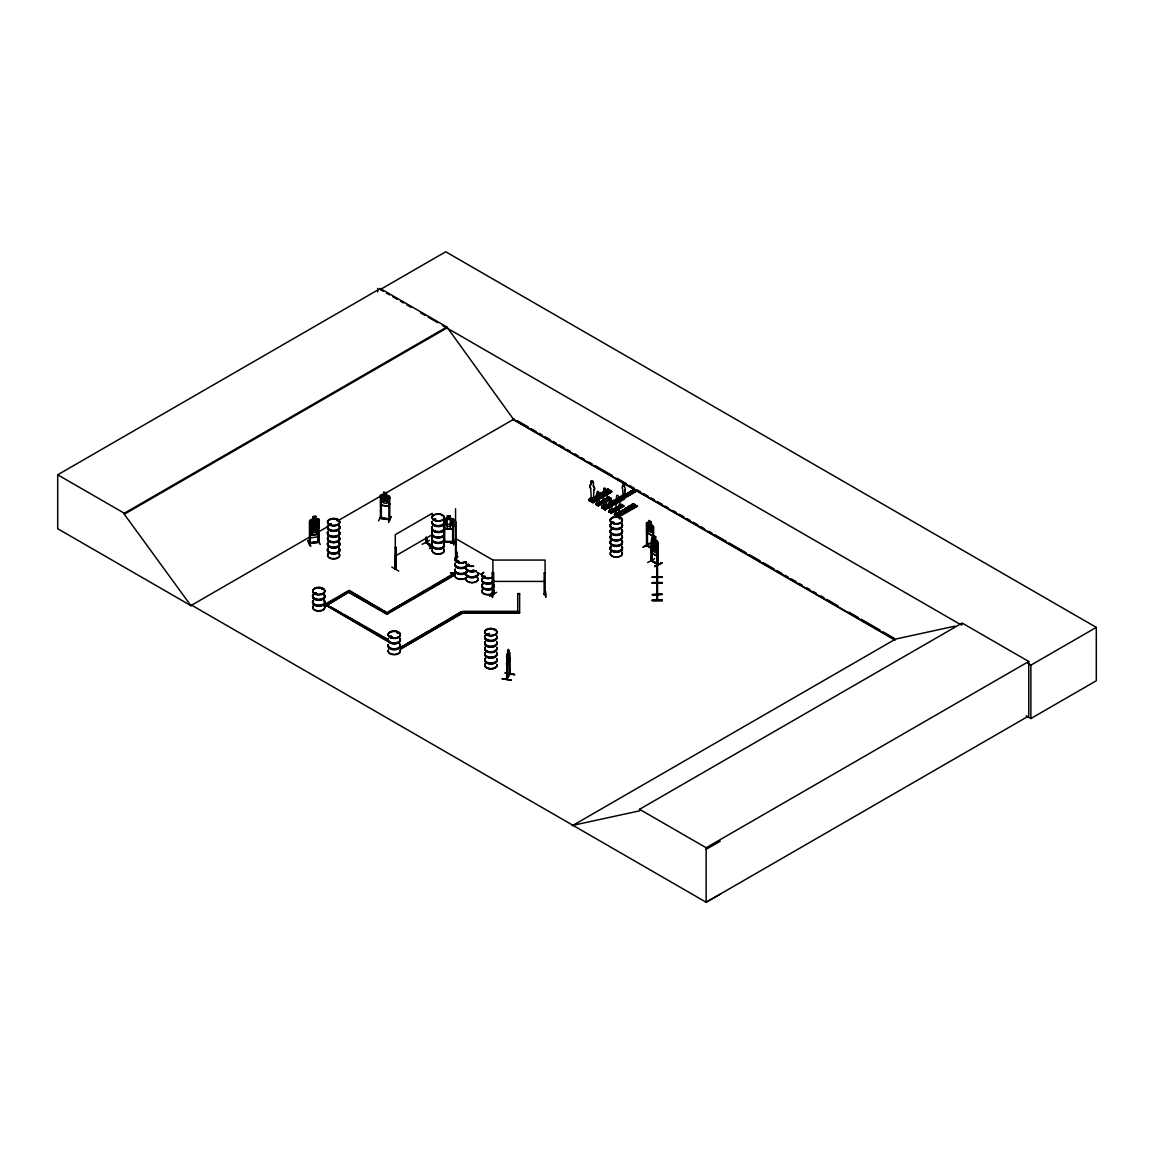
<?xml version="1.0" encoding="UTF-8"?>
<svg xmlns="http://www.w3.org/2000/svg" width="1154" height="1154" viewBox="0 0 1154 1154"><rect width="100%" height="100%" fill="white"/><g stroke="black" fill="none" stroke-linecap="round" stroke-linejoin="round"><path stroke-width="1.5" d="M593.315 500.346L593.949 490.248A3.274 1.89 60 0 0 593.459 485.776L593.315 485.848A3.274 1.89 60 0 1 593.805 490.335L593.949 490.248M598.868 504.399L599.287 497.677A2.178 1.255 60 0 0 598.969 494.691M606.023 507.63L606.643 497.533A3.274 1.89 60 0 0 606.167 493.061L606.167 490.176A1.63 0.938 60 0 0 605.013 488.185A1.63 0.938 60 0 0 603.859 488.849L603.715 491.806M606.643 497.533L606.167 507.544L603.109 505.611L603.109 507.948M611.577 511.698L611.995 504.962A2.178 1.255 60 0 0 611.678 501.976L610.61 498.687M618.717 514.929L619.193 504.918A3.274 1.89 60 0 0 618.717 500.432L618.717 497.562L620.664 496.422L624.141 498.427L604.884 509.578L614.995 503.75M624.444 496.667L624.761 489.988A2.178 1.255 60 0 0 624.444 487.002L624.054 484.089M624.545 496.609L624.862 489.931M509.332 661.285L509.65 658.126L509.332 661.285L506.938 665.411L506.491 663.391L506.837 665.396M603.095 506.144L604.292 505.64M615.803 513.429C616.294 512.448 618.342 515.607 615.976 515.146L615.976 512.809L617.029 513.415L616.38 514.035M591.425 499.192L590.92 499.091M589.651 500.865L589.204 498.845C595.103 493.984 589.074 506.317 592.117 498.283M590.66 499.119L592.247 498.73M597.527 491.489L597.339 493.854A2.178 1.255 60 0 0 597.108 496.408L597.209 503.75L598.017 502.985M597.455 491.662L597.426 493.797A2.178 1.255 60 0 0 597.007 496.465L597.08 503.519L598.075 503.404M598.969 504.356L597.094 503.548L597.772 503.13M603.499 506.577L604.047 505.971L603.672 506.75M603.383 506.39L604.869 505.654L604.004 505.813L604.335 508.467L603.816 505.034L601.912 506.144L602.172 508.005M603.903 506.62L604.739 505.495M604.133 506.491L604.869 506.116M610.091 511.092L610.855 510.558M610.077 511.092C609.846 510.068 611.793 510.429 609.745 511.842M631.469 504.817C641.696 509.419 626.449 505.308 633.373 503.707L637.123 506.447L618.299 517.295L614.606 514.828L614.606 513.429L616.51 512.333L616.553 513.862M616.395 513.617L617.635 513.141L616.51 513.314M623.636 495.672L622.641 495.73L623.65 495.326L623.218 497.287L623.146 495.037L621.703 495.672L621.876 496.912L634.844 489.945L621.818 496.898L634.815 489.945M511.366 680.211L501.932 678.682L511.395 680.24M506.606 678.408L506.967 679.36L506.909 657.419L506.938 679.317L510.054 674.124L509.996 652.702M506.491 656.337L506.952 654.808L506.592 679.302L509.664 673.994L506.563 678.393M509.39 674.47L509.217 650.683L509.361 674.527L509.837 673.72M455.945 543.548L455.556 542.25L455.945 542.87L450.825 543.058L455.945 543.649L455.888 542.25M329.828 523.93L330.232 523.7M315.201 593.531L315.345 593.3M316.254 593.401L314.826 592.853M316.412 593.372L314.667 592.954M337.372 520.642L336.809 520.382M337.357 519.906L336.708 520.411L337.502 520.598M322.485 589.348L322.86 589.29M390.398 636.835L391.841 636.864M390.167 636.546L391.552 636.921M391.134 636.229L391.913 636.965L390.744 637.354M397.308 632.955L398.289 633.027M397.827 632.421L398.101 633.142L397.308 632.796M434.048 519.689L435.635 519.17M434.64 519.617L434.971 518.954M434.149 519.834L435.635 519.935L435.433 519.026M442.069 515.218L442.184 515.824M457.172 561.883L457.676 560.858M458.513 561.233L456.998 561.536M469.087 564.883L468.38 564.825M469.462 565.229L468.538 564.32L469.231 565.2M483.8 577.144L484.709 576.394M487.853 634.7L487.06 633.935L488.2 634.109M487.781 633.705L488.301 634.671M494.475 629.969L494.316 629.896M494.979 630.257L494.691 630.272M613.611 501.5L614.952 502.264M615.717 502.048L613.899 501.442M613.914 522.546L612.139 522.358L612.904 522.849M612.399 522.416C613.914 523.238 612.861 520.872 612.76 522.805M619.366 518.55L620.434 518.55L619.438 518.709M630.849 492.469L629.695 493.119M628.31 508.64L627.646 509.779L626.276 508.943M657.362 577.851L656.987 576.524M656.987 582.958L656.987 581.558M657.102 593.978L657.001 595.262M657.549 600.296L657.549 542.856L658.242 564.609L651.375 560.599M591.338 498.687L594.584 501.139L594.31 499.595L592.406 500.692L592.406 501.802L589.478 500.115L589.478 499.004L591.382 497.908M591.641 498.514L591.266 498.643M391.797 567.076L398.75 571.086M592.016 498.225L591.569 499.062M603.369 495.657L603.715 506.447L603.369 495.657A3.274 1.89 60 0 1 603.859 491.734L603.859 488.849M623.376 495.369L625.28 497.201L625.28 496.278L623.838 496.898L624.141 498.225M652.515 535.73L653.279 533.624L652.573 535.845L647.235 532.759L646.601 529.7L647.365 532.658L652.573 535.845M658.011 548.857L657.16 551.064L651.808 547.977L651.188 544.919L651.895 547.934M650.957 550.155L651.808 553.069L657.088 556.069L657.852 553.949M654.376 542.048L656.525 540.938L655.097 543.13L656.597 547.111L654.635 543.433L653.438 545.207L652.63 544.731L654.145 542.568L652.731 538.745L654.592 542.236M314.191 522.704L316.975 519.646L314.999 522.935L317.076 525.762L314.378 523.599M317.97 534.331L318.98 531.59M309.748 532.975L310.7 535.456L318.042 534.417L319.095 531.59L328.472 526.181M318.071 536.841L319.11 534.013L318.071 536.841L310.7 537.822L309.748 535.341M309.777 527.652L310.657 530.22L318.014 529.224L319.095 526.469M453.565 526.397L452.469 529.066L444.91 529.008L443.915 526.383M388.595 506.274L389.663 503.822M380.358 517.583L389.763 519.762L389.763 496.811L388.667 495.701L381.397 494.648L380.416 495.427L381.368 505.236L388.667 506.361L389.735 503.923M422.133 544.342L429.403 540.447M643.095 547.328L650.019 543.361M647.668 562.575L654.664 558.68M380.416 495.427L380.459 518.377L389.619 519.762M381.325 496.898L380.387 496.956L381.325 496.898L381.339 518.463L381.267 517.713M383.517 494.979L383.546 492.296L386.648 492.772L386.518 495.528L388.076 496.638L388.076 501.543L386.518 503.404L383.618 502.956L382.075 500.62L382.075 495.715L383.618 495.08L383.647 492.397L386.518 492.902M388.898 498.066L389.749 498.211L388.898 498.066L388.884 519.661M378.541 520.815L381.512 515.376M381.238 517.425L389.533 519.011M388.667 506.361L381.397 505.178L380.546 502.423M388.537 522.401L391.091 516.487L388.595 521.997M310.513 546.203C306.964 533.739 307.714 544.789 310.599 545.828M309.431 543.419L318.85 542.12M318.215 542.452L317.941 541.457L318.98 541.341M493.234 594.267L492.542 572.528L492.21 594.007L493.22 594.195M432.144 546.289C431.235 546.65 423.129 541.298 426.879 542.164M426.576 537.692L426.807 542.813M646.485 545.539L647.524 545.813L647.437 529.787M651.375 559.82L652.082 560.974M395.332 568.922L395.995 568.576M507.5 651.015C509.578 646.384 504.99 659.785 507.544 661.545L509.001 656.929L508.496 652.024M506.866 654.852L509.332 650.697M514.54 674.744L505.365 672.739M314.364 523.584L311.652 526.498L313.7 523.094L311.739 520.353L314.321 522.416M317.422 529.715L315.864 532.037L312.95 532.441L311.378 530.566M330.058 523.685L330.102 524.594M330.534 523.7L330.953 523.93M336.708 520.252L337.444 520.165M315.994 593.416L315.778 592.68M321.865 589.276L322.788 589.131M391.494 636.388L390.817 636.186M458.354 561.392L458.023 561.032A6.116 3.534 0 0 0 456.768 561.565M468.221 564.768L469.014 565.258M487.478 633.705L486.959 634.671M600.917 494.431L602.907 494.273M602.907 494.677L601.032 494.677M613.726 501.341L614.13 502.423L615.616 501.976M626.319 509.015C628.007 506.75 629.146 510.775 626.42 509.26M310.383 542.741L309.734 542.856M319.11 524.594L317.985 523.757L310.714 524.796L309.719 525.878L309.878 535.369M309.748 525.936L310.743 524.854L318.014 523.829M309.762 528.359L312.893 526.974L312.936 520.295L315.85 519.891L315.907 532.412L312.994 532.831L312.95 521.94M309.878 528.373L310.787 527.306M310.671 519.574L309.661 520.642L309.546 543.635L319.052 542.308L319.095 519.415L317.956 518.579L310.686 519.632M443.756 541.341L444.838 541.745M443.756 542.12L453.464 542.279L453.565 519.329M453.349 541.24L452.469 541.716M452.599 542.063L452.671 541.269M492.513 593.82L493.768 593.805L492.671 593.618M492.787 560.065L545.077 560.065L545.178 594.584L544.097 593.82M597.44 491.546L598.205 491.431M590.66 498.788L590.978 499.451M447.132 518.406L443.915 519.343L443.785 542.337M443.915 519.43L444.982 518.492M395.303 568.129L396.24 567.941L395.332 568.143M431.697 547.155L431.884 548.193L432.274 526.282M396.168 568.85L396.168 547.414L395.303 547.631L396.168 547.414M613.726 501.572L615.443 501.211L615.212 502.423M629.695 492.383L630.574 492.469M651.303 548.309L646.557 545.582L646.601 522.661L648.808 523.079M651.952 537.461L651.39 560.656L657.794 563.931M653.337 543.433L651.044 543.072M312.95 524.565L311.378 525.661L311.436 533.047L312.994 534.937L315.907 534.518L317.48 532.196L317.422 524.81L315.965 524.046M311.436 528.143L312.994 527.046M443.857 541.341L453.464 541.5M444.708 541.543L444.636 542.366L444.737 520.757L443.857 520.757L444.737 520.757M492.671 594.397L493.768 594.021M492.787 594.397L492.931 560.051L455.945 538.702M545.178 593.618L544.097 594.036M388.797 518.622L389.013 519.387M592.94 502.711L588.915 500.403L607.97 489.123L611.432 491.128L611.721 491.864L592.925 502.711L611.707 491.878L591.728 502.004L610.769 491.013M589.002 500.475L607.97 489.411L611.418 491.532M608.504 497.259L611.144 498.744L597.83 505.539L603.744 502.509M609.716 503.764A2.178 1.255 60 0 1 610.033 501.139C611.13 497.172 609.326 496.191 606.485 499.293M620.664 496.422L624.429 499.163L604.927 509.621L616.928 502.856M602.388 508.164L621.617 497.562L602.143 508.02M634.671 489.628L621.53 496.725L623.838 498.038L636.719 491.013L619.049 501.355L615.587 499.639L619.049 501.629L623.737 498.773M621.342 497.085L601.638 507.731L605.562 509.967M621.516 496.71L634.065 489.527M616.279 502.639L604.422 509.303L605.114 509.722L605.374 508.135L607.278 507.039L607.278 508.438L603.773 506.173M636.272 490.753L634.21 489.181M623.968 498.917L623.477 498.297L620.549 500.1M621.198 504.558C617.88 504.24 625.742 508.38 620.073 504.947M619.135 506.563L621.79 504.659L608.634 511.741L609.456 512.203L616.409 508.193M611 513.112L612.413 511.294L612.413 512.232L609.86 510.804M610.812 512.996L623.809 506.043M617.433 516.603L636.849 505.986L633.373 503.995L614.317 514.987L634.08 504.558L614.592 514.972M614.592 514.828L615.544 515.694L634.036 504.385L614.808 515.304L633.633 504.471M617.13 516.588L636.849 505.986M636.171 505.596L617.808 516.386L614.88 514.698L614.88 513.588L616.784 512.491M617.794 516.978L618.068 515.434L619.972 514.338L619.972 515.723L616.164 513.314M655.486 544.818L655.486 542.192L653.337 540.808L653.337 543.606M651.765 542.553L657.939 546.953L655.631 544.731L656.713 546.304L656.713 551.208L655.559 552.651L653.409 551.439L652.27 548.698L652.27 543.794L653.409 543.563M655.559 542.149L653.265 540.851M651.044 550.112L651.75 553.127M432.346 547.602L429.375 545.453M456.191 551.54L456.191 558.392M455.311 572.874L452.556 574.923M493.162 572.889L492.296 572.658M492.224 593.416L492.902 593.646M489.729 596.315L496.653 592.334M191.737 605.23L190.987 605.677L57.7 528.72L57.7 474.799L380.301 288.543L446.901 326.986L513.501 419.364L894.812 639.518M380.301 288.543L380.301 289.539L445.718 251.774L1096.3 627.387L1096.3 680.759L1030.883 718.524L1026.209 715.812M57.7 474.799L124.3 513.241L446.901 326.986M720.269 894.177L706.147 902.226L191.651 605.186L190.886 605.619L124.3 514.237L446.901 327.981M190.886 605.619L309.806 536.956M337.805 520.8L514.251 418.931M395.303 556.012L432.274 534.663M426.648 542.524L432.274 545.496L426.172 542.481M388.234 641.783L324.678 604.422L349.143 590.3L388.234 613.524M324.678 605.085L335.468 598.854M338.54 597.08L349.143 590.963L386.72 612.659M429.504 548.15L432.62 547.169M432.332 546.967L429.851 548.77M590.675 488.358L590.531 488.445A3.274 1.89 60 0 1 591.007 484.521L591.151 481.55A1.63 0.938 60 0 1 592.305 480.886A1.63 0.938 60 0 1 593.459 482.891L593.315 482.978A1.63 0.938 60 0 0 592.161 480.973A1.63 0.938 60 0 0 591.007 481.636L591.007 484.521A3.274 1.89 60 0 0 590.675 488.358L591.324 498.86M455.426 572.514L386.878 612.745M388.436 611.851L414.921 596.56M418.036 594.772L428.942 588.468M432.058 586.665L455.426 573.177M455.21 574.851L386.878 614.303L347.787 591.742L386.878 613.639L455.21 574.187M599.287 494.143C609.528 498.744 594.281 494.633 601.191 493.032L604.653 495.037M607.97 489.123L606.023 490.262L609.528 492.224L611.432 491.128M607.97 489.411L589.377 500.692L607.235 490.811M589.896 500.807L607.48 491.099M592.406 500.692L594.584 499.754M606.355 494.071L602.893 492.34L606.355 494.071L608.259 493.248L604.797 491.243M592.492 502.466L611.447 491.402M624.444 485.084L624.444 487.002M596.128 503.404C599.489 502.019 594.959 503.173 596.301 504.659L609.096 497.374M604.119 499.538L602.85 500.447M608.648 496.927L595.94 504.457L598.623 505.986M596.142 504.457L608.778 497.403M596.589 504.716L603.657 500.879L596.748 504.918M606.34 499.091L609.124 497.489M596.315 503.505L598.262 505.38L599.532 503.909L599.719 504.933M597.815 505.524L610.538 498.297M610.956 498.254L606.441 501.052M604.004 502.452L598.262 505.784L598.262 504.644M605.172 501.788L610.971 498.441M610.033 501.139L610.509 498.615M601.912 506.144L604.076 505.192M611.981 501.427C622.222 506.043 606.975 501.932 613.885 500.331L617.361 502.336M621.703 495.672L623.146 495.037M602.301 508.092L621.342 497.23M615.76 500.865L602.792 508.409M618.645 499.192L621.573 497.562M602.172 506.289L602.172 507.399L605.1 509.102L605.1 507.991L607.278 507.039M625.28 496.278L623.838 496.898M618.717 500.432L618.861 497.475A1.63 0.938 60 0 0 617.707 495.47A1.63 0.938 60 0 0 616.553 496.133L616.409 499.105A3.274 1.89 60 0 0 615.933 503.029L616.409 513.732L616.51 512.333M636.085 490.436L623.376 497.778L636.532 490.695M604.422 509.303L623.477 498.297M624.04 498.052L636.532 490.796M611.144 513.054L608.836 510.703C612.067 511.655 608.461 508.077 609.817 503.707A2.178 1.255 60 0 1 610.134 501.081M619.193 504.918L618.861 514.843L615.803 512.91L615.803 515.232M616.827 506.822L615.558 507.746M621.53 504.716L608.677 511.785M609.096 512.001L621.818 504.774M610.956 512.679L612.413 511.294M610.509 512.809L623.218 505.466M610.971 513.083L623.852 506.043L611.274 513.256M624.689 508.726C634.916 513.328 619.669 509.217 626.593 507.616L630.055 509.895L626.593 507.616M628.281 506.649C638.523 511.265 623.275 507.154 630.185 505.539L633.661 507.832L630.185 505.539M617.808 516.386L617.808 515.275L619.972 514.338M619.034 516.04L636.835 505.712M400.669 647.408L461.456 611.649L462.812 612.428L519.617 612.428M402.227 646.5L428.725 631.209M431.841 629.406L442.761 623.102M445.877 621.314L461.456 611.649M462.812 612.428L400.669 648.966L462.812 613.091L519.617 613.091L519.617 593.545L517.713 593.545L517.713 613.091M646.528 522.704L646.803 545.438L651.548 548.179M647.25 522.185L653.424 526.585L653.597 538.687M646.803 524.089L647.264 545.972M651.072 521.767L648.88 520.396L648.88 523.209L647.74 523.426L647.74 528.33L648.88 531.085L651 532.311L652.14 530.869L651.159 521.723M651.072 524.392L653.424 526.585M652.731 527.782L653.597 528.013L652.731 527.782L652.731 538.456M651.39 539.307L651.635 561.147M655.732 536.927L653.467 535.615L655.732 536.927L655.587 539.654L656.727 541.183L656.727 546.087L655.587 547.53L653.467 546.304L652.327 543.548L652.327 538.644L653.467 538.428M658.169 543.217L657.304 543M651.491 559.892L651.635 560.368M651.851 560.642L658.169 563.801L657.347 563.628M657.304 564.349L658.184 564.551M654.664 566.239L661.978 562.892L654.707 566.311M661.689 562.676L654.722 566.643L661.963 562.849M572.211 825.774L895.576 639.071L955.151 626.117M572.961 825.326L639.561 810.844L639.561 809.3L962.162 623.045L1028.762 661.487L1028.762 715.97L706.147 902.226L706.147 847.743L1028.762 661.487M962.162 624.588L961.412 625.035L442.256 325.298M1027.796 663.362L1030.883 665.151L1096.3 627.387M706.147 849.301L720.269 841.252M447.233 518.564L445.632 519.43L445.632 524.334L447.233 526.44L450.248 526.44L451.849 524.334L451.849 519.43L450.248 518.564M308.219 540.721L310.599 546.26M657.448 600.354L657.491 599.128M431.971 548.179L431.654 526.657M329.712 523.902L330.722 523.685M329.568 524.565L331.054 524.666L330.809 523.786M316.167 593.618L314.638 593.286M601.205 494.143L602.734 494.143M457.172 561.104L458.672 561.219M468.12 564.465L467.961 565.128M626.593 508.726L628.137 508.726M613.683 522.776L612.183 522.416M487.002 634.57L488.257 634.57M395.923 567.84L395.476 569.167L395.548 547.775M623.968 483.843L622.929 483.973L622.9 486.108A2.178 1.255 60 0 0 622.583 488.733L623.174 495.47M545.077 594.642L544.082 594.397L545.077 594.397M318.879 542.366L318.879 533.235M434.798 519.661L435.303 519.127M468.639 564.263L468.279 565.027M488.07 634.642L487.781 634.628A6.116 3.534 0 0 0 486.541 635.349M616.77 513.53L617.231 512.823M646.73 544.616L647.048 545.943M315.994 521.478L312.864 521.925M312.95 525.445L315.864 525.027M319.11 526.96L316.023 526.527M310.758 527.277L318.042 526.253L319.038 527.061M312.994 527.926L315.907 527.508M312.95 530.35L315.864 529.931M312.806 516.646L315.951 516.285L315.85 519.011L317.422 519.675L317.422 524.58L315.85 526.902L312.936 527.291L311.364 525.402L311.364 520.497L312.936 519.415L312.806 516.646L315.85 516.386M309.532 522.055L310.469 522.127L309.532 522.055L309.719 543.606M318.014 520.901L318.966 520.973L318.014 520.901L317.999 542.452M312.936 525.185L315.85 524.796M310.642 530.162L318.014 529.224M317.898 539.466L320.192 544.529M317.927 541.716L309.517 542.827M318.215 541.716L318.879 541.615M493.667 573.033L492.787 573.048L493.667 573.033L493.667 594.382M544.299 594.339L544.299 593.56M431.827 546.837L429.086 545.568M493.566 594.642L492.686 594.584L492.542 572.528M457.849 561.782L458.023 561.594A6.203 3.577 0 0 0 456.71 562.171L456.811 551.886M484.536 576.365L485.531 576.726M390.066 636.965L391.22 637.224M317.927 541.486C316.355 541.284 308.767 543.635 310.57 542.683M426.518 542.25L425.985 541.962M310.282 543.274L310.397 521.94M452.57 520.728L453.464 520.93L452.57 520.728L452.671 542.308M455.888 521.738L455.888 558.796M453.666 539.293L453.681 544.933M443.857 542.106L453.45 542.034M455.715 542.596L450.825 543.058M455.729 573.639L450.825 573.365L455.715 572.918M455.729 572.975L450.825 572.932M450.825 573.293L455.729 573.365M544.183 573.048L545.077 573.235L544.183 573.048L544.097 594.584M545.698 591.641L545.755 597.31L545.15 591.656M450.348 515.838L447.132 515.78L447.233 529.08M450.348 518.406L453.623 519.502L453.623 526.556L452.512 529.066L444.91 529.08M444.939 518.463L452.483 518.579L453.464 519.43M447.233 519.43L450.248 519.43M447.233 524.334L450.248 524.334M656.987 569.037L656.886 552.737L657.001 600.296M652.255 576.971L662.064 576.957M652.255 577.144L662.064 577.173M492.787 581.414L545.077 581.414M652.255 582.986L662.064 582.885M652.255 583.188L662.064 583.275L662.064 582.51L652.255 582.51L652.255 583.275M517.713 594.223L519.617 594.223M652.371 594.411L662.18 594.44M652.371 600.051L662.18 599.979L662.18 600.729M652.371 600.34L662.18 600.34M652.371 600.441L662.18 600.412M662.18 600.643L652.371 600.729L652.371 599.979M517.713 611.317L462.812 611.317L462.812 613.091M462.812 611.995L517.713 611.995M380.589 518.103L381.354 517.425M457.994 561.176L456.97 561.407M608.865 490.277L590.055 501.081M592.218 502.322L592.68 500.85M389.836 519.531L380.286 518.29M492.643 593.113L492.931 594.368M505.236 672.941L514.684 674.571L505.207 673.071M629.853 493.046L630.733 492.383M391.278 636.546L390.427 636.647M657.823 564.695L657.939 541.789L651.837 537.389L651.087 560.83L657.939 564.71L657.693 563.426M315.907 526.642L317.48 527.291M469.087 564.566L468.495 565.157M485.012 576.452L485.387 577.389L484.089 577.274M651.678 553.17L657.145 556.185L657.939 554.021L657.102 540.519M429.043 545.568L431.87 547.155M380.301 289.539L383.402 291.327M386.503 293.116L389.605 294.905M392.692 296.693L397.337 299.376M400.438 301.165L403.539 302.954M406.641 304.743L411.286 307.426M420.575 312.792L425.22 315.475M428.322 317.263L437.611 322.615M517.367 420.72L528.258 427.009M531.374 428.812L536.047 431.509M539.149 433.298L542.265 435.101M545.38 436.89L550.054 439.587M553.17 441.391L556.271 443.194M559.387 444.982L564.061 447.68M567.177 449.483L570.278 451.272M574.952 453.969L578.067 455.772M581.183 457.561L584.285 459.364M588.958 462.062L592.074 463.85M595.19 465.653L612.312 475.535M616.972 478.232L626.319 483.627M629.42 485.416L634.094 488.113M637.21 489.916L640.326 491.705M643.427 493.508L648.101 496.206M651.217 497.994L654.332 499.797M657.448 501.601L662.107 504.284M665.223 506.087L668.339 507.89M672.998 510.573L676.114 512.376M679.23 514.179L683.904 516.877M687.019 518.665L690.121 520.468M693.237 522.257L697.91 524.955M701.026 526.758L704.128 528.546M708.801 531.244L711.917 533.047M715.033 534.836L725.924 541.125M729.039 542.928L746.162 552.809M749.263 554.612L760.169 560.902M763.27 562.69L774.175 568.994M777.277 570.783L781.95 573.48M785.066 575.283L788.182 577.072M791.298 578.875L795.957 581.573M799.073 583.361L802.189 585.165M806.848 587.862L809.964 589.651M813.08 591.454L816.195 593.243M820.869 595.94L823.97 597.743M827.086 599.532L837.977 605.836M848.882 612.125L858.215 617.505M861.331 619.309L880.012 630.084M883.113 631.887L894.018 638.176M512.477 419.219L895.042 640.095M623.319 495.657L622.511 495.311L622.511 496.869M623.319 497.215L622.612 495.254M623.838 497.648L621.876 495.773M618.76 497.518L622.237 499.797L618.76 497.792M606.066 490.508L609.528 492.224M604.797 490.969L608.259 492.96M617.491 498.254L620.953 500.533L617.491 498.528M621.342 504.211L623.665 505.74M604.653 495.311L601.191 493.032M617.361 502.61L613.885 500.331M604.335 506.13L603.282 505.51L603.282 507.847L604.335 508.467M590.415 498.326L594.31 500.706L594.31 499.595M609.629 510.342L612.24 511.943L612.24 511.193M608.836 510.703L609.009 511.539M597.051 504.543L597.758 504.962L597.758 503.187M649.688 543.245L643.139 547.025M651.548 547.616L647.264 545.424L651.303 547.761M651.952 547.876L657.174 550.905M455.945 560.051L459.032 561.825M472.895 569.831L483.685 576.062M388.032 639.431L327.375 605.085M400.669 646.73L402.025 648.187M330.477 606.874L341.368 613.163M344.483 614.967L388.032 640.095M324.678 604.422L388.234 641.105M639.561 809.3L706.147 847.743M317.913 518.68L318.98 519.473M426.778 542.827L426.807 537.562M425.941 542.697L425.941 537.331M597.108 503.519L597.397 502.668M590.747 499.004L591.108 497.749M388.595 495.845L389.634 496.884M598.306 491.633L598.854 492.57M597.57 503.447L596.935 503.057L596.935 504.615M309.69 527.739L310.657 530.22M309.82 532.888L310.787 535.355M444.016 526.368L444.982 528.979M623.016 495.888L622.972 494.936M603.023 494.431L601.97 495.225L600.873 494.359M591.584 498.759L590.574 498.225L590.415 500.648M598.94 492.513L598.868 494.749A2.178 1.255 60 0 1 599.2 497.72M492.643 592.637L492.715 597.325M492.167 593.026L492.167 597.325M1030.883 665.151L1030.883 718.524M662.064 577.303L652.255 577.303M657.549 542.856L657.665 564.234M653.352 526.57L653.352 538.817M652.962 527.638L652.962 538.327M652.01 550.343L652.082 561.06M634.411 491.748L632.103 490.594M632.003 493.133L629.695 491.979M625.107 496.162L625.107 496.912M621.544 506.779L619.222 505.625M619.712 514.179L619.712 515.29M609.745 510.284L609.629 511.9M608.836 499.48L606.528 498.34M607.004 506.88L607.004 507.991M603.816 505.034L603.816 506.433M593.459 482.891L593.315 485.848M508.525 649.255L508.597 652.053M456.58 552.03L456.58 557.18M455.556 508.77L455.556 558.796M450.348 515.78L450.291 529.066M444.016 519.387L444.016 526.44M443.727 539.38L443.713 544.933M432.274 516.877L432.274 513.314L395.303 534.663L395.231 569.023L395.923 547.27M432.101 535.557L432.101 546.318L426.187 542.539L426.187 537.201M377.69 288.341L377.69 291.875M318.879 520.786L318.879 527.897M124.3 513.241L124.3 514.237M478.016 573.019A6.203 3.577 0 0 1 471.221 577.505A6.203 3.577 0 0 1 466.663 572.168M477.929 573.379A6.102 3.52 0 0 1 471.236 577.793A6.102 3.52 0 0 1 466.75 572.528M477.338 577.26A6.131 3.534 0 0 1 472.029 582.554A6.131 3.534 0 0 1 466.721 577.26M473.602 566.369A6.073 3.505 0 0 1 466.158 562.07M477.309 577.476A6.087 3.52 0 0 1 472.029 582.741A6.087 3.52 0 0 1 466.75 577.476M473.616 566.109A6.131 3.534 0 0 1 466.115 561.767M476.414 570.595A6.203 3.577 0 0 1 468.25 570.898A6.203 3.577 0 0 1 466.663 566.268M478.145 573.307A6.116 3.534 0 0 1 470.443 576.712A6.116 3.534 0 0 1 466.735 571.533M476.342 570.898A6.102 3.52 0 0 1 468.308 571.201A6.102 3.52 0 0 1 466.75 566.643M478.016 572.716A6.203 3.577 0 0 1 471.221 577.202A6.203 3.577 0 0 1 466.663 571.865M475.131 570.855A6.203 3.577 0 0 1 467.644 570.292A6.203 3.577 0 0 1 466.663 565.965M475.087 570.48A6.116 3.534 0 0 1 467.702 569.917A6.116 3.534 0 0 1 466.735 565.648M465.423 561.637A6.131 3.534 0 0 1 456.753 561.637A6.131 3.534 0 0 1 456.753 556.632M465.379 562.099A6.073 3.505 0 0 1 456.263 561.753A6.073 3.505 0 0 1 458.051 556.574M467.009 576.582A6.131 3.534 0 0 1 459.508 579.077A6.131 3.534 0 0 1 455.166 574.75M465.423 561.825A6.131 3.534 0 0 1 456.753 561.825A6.131 3.534 0 0 1 456.753 556.819M467.082 565.633A6.203 3.577 0 0 1 459.48 568.157A6.203 3.577 0 0 1 455.094 563.772M466.375 566.802A6.102 3.52 0 0 1 458.758 568.302A6.102 3.52 0 0 1 455.195 564.133M456.768 562.546A6.102 3.52 0 0 1 458.037 561.998M466.461 566.181A6.203 3.577 0 0 1 458.715 567.71A6.203 3.577 0 0 1 455.094 563.469M456.71 561.868A6.203 3.577 0 0 1 457.994 561.291M466.995 564.97A6.116 3.534 0 0 1 459.508 567.465A6.116 3.534 0 0 1 455.181 563.138M466.389 572.701A6.116 3.534 0 0 1 458.744 574.202A6.116 3.534 0 0 1 455.181 570.018M467.082 571.518A6.203 3.577 0 0 1 459.48 574.043A6.203 3.577 0 0 1 455.094 569.672M466.461 572.081A6.203 3.577 0 0 1 458.715 573.596A6.203 3.577 0 0 1 455.094 569.355M466.981 570.855A6.102 3.52 0 0 1 459.508 573.35A6.102 3.52 0 0 1 455.195 569.037M467.009 576.784A6.131 3.534 0 0 1 459.508 579.279A6.131 3.534 0 0 1 455.166 574.952M621.674 529.816A6.203 3.577 0 0 1 616.294 535.182A6.203 3.577 0 0 1 610.928 529.816M621.588 530.191A6.102 3.52 0 0 1 616.294 535.47A6.102 3.52 0 0 1 611.014 530.191M621.602 534.908A6.131 3.534 0 0 1 616.294 540.216A6.131 3.534 0 0 1 611 534.908M621.588 535.153A6.102 3.52 0 0 1 616.294 540.433A6.102 3.52 0 0 1 611.014 535.153M621.674 523.93A6.203 3.577 0 0 1 616.294 529.297A6.203 3.577 0 0 1 610.928 523.93M621.588 529.196A6.102 3.52 0 0 1 616.294 534.49A6.102 3.52 0 0 1 611.014 529.196M621.588 524.291A6.102 3.52 0 0 1 616.294 529.585A6.102 3.52 0 0 1 611.014 524.291M621.674 529.513A6.203 3.577 0 0 1 616.294 534.879A6.203 3.577 0 0 1 610.928 529.513M621.674 523.627A6.203 3.577 0 0 1 616.294 528.994A6.203 3.577 0 0 1 610.928 523.627M621.588 523.31A6.102 3.52 0 0 1 616.294 528.59A6.102 3.52 0 0 1 611.014 523.31M621.674 546.607A6.203 3.577 0 0 1 616.294 551.973A6.203 3.577 0 0 1 610.928 546.607M621.588 546.982A6.102 3.52 0 0 1 616.294 552.261A6.102 3.52 0 0 1 611.014 546.982M621.602 551.699A6.131 3.534 0 0 1 616.294 557.007A6.131 3.534 0 0 1 611 551.699M621.559 535.672A6.073 3.505 0 0 1 616.294 540.938A6.073 3.505 0 0 1 611.043 535.672M621.602 551.9A6.131 3.534 0 0 1 616.294 557.209A6.131 3.534 0 0 1 611 551.9M621.602 535.369A6.131 3.534 0 0 1 616.294 540.663A6.131 3.534 0 0 1 611 535.369M621.674 540.721A6.203 3.577 0 0 1 616.294 546.087A6.203 3.577 0 0 1 610.928 540.721M621.588 545.986A6.102 3.52 0 0 1 616.294 551.28A6.102 3.52 0 0 1 611.014 545.986M621.588 541.082A6.102 3.52 0 0 1 616.294 546.376A6.102 3.52 0 0 1 611.014 541.082M621.674 546.304A6.203 3.577 0 0 1 616.294 551.67A6.203 3.577 0 0 1 610.928 546.304M621.674 540.418A6.203 3.577 0 0 1 616.294 545.784A6.203 3.577 0 0 1 610.928 540.418M621.602 540.101A6.116 3.534 0 0 1 616.294 545.395A6.116 3.534 0 0 1 611 540.101M493.321 584.313A6.203 3.577 0 0 1 487.954 589.68A6.203 3.577 0 0 1 482.588 584.313M493.248 584.674A6.116 3.534 0 0 1 487.954 589.982A6.116 3.534 0 0 1 482.661 584.674M493.22 589.29A6.073 3.505 0 0 1 487.954 594.555A6.073 3.505 0 0 1 482.689 589.29M492.253 577.606A6.073 3.505 0 0 1 483.656 577.606A6.073 3.505 0 0 1 483.656 572.644M493.248 589.593A6.116 3.534 0 0 1 487.954 594.887A6.116 3.534 0 0 1 482.661 589.593M493.941 581.14A6.203 3.577 0 0 1 485.589 583.52A6.203 3.577 0 0 1 482.588 578.428M493.248 583.693A6.116 3.534 0 0 1 487.954 588.987A6.116 3.534 0 0 1 482.661 583.693M493.854 581.472A6.102 3.52 0 0 1 485.618 583.809A6.102 3.52 0 0 1 482.675 578.789M493.321 584.011A6.203 3.577 0 0 1 487.954 589.377A6.203 3.577 0 0 1 482.588 584.011M493.941 580.837A6.203 3.577 0 0 1 485.589 583.217A6.203 3.577 0 0 1 482.588 578.125M493.248 581.327A6.116 3.534 0 0 1 484.896 582.626A6.116 3.534 0 0 1 482.661 577.808M496.855 642.461A6.203 3.577 0 0 1 490.061 646.947A6.203 3.577 0 0 1 485.502 641.61M496.754 647.755A6.087 3.52 0 0 1 490.075 652.154A6.102 3.52 0 0 1 485.589 646.932A6.087 3.52 0 0 0 490.075 652.154A6.102 3.52 0 0 0 496.768 647.783M496.768 647.423A6.102 3.52 0 0 1 490.868 651.866A6.102 3.52 0 0 1 484.968 647.423M496.855 636.575A6.203 3.577 0 0 1 490.061 641.047A6.203 3.577 0 0 1 485.502 635.71M486.483 634.974A6.203 3.577 0 0 1 489.267 634.051M496.783 636.936A6.116 3.534 0 0 1 490.868 641.379A6.116 3.534 0 0 1 484.954 636.936M496.855 642.158A6.203 3.577 0 0 1 490.061 646.644A6.203 3.577 0 0 1 485.502 641.307M496.855 636.272A6.203 3.577 0 0 1 490.061 640.744A6.203 3.577 0 0 1 485.502 635.407M486.483 634.671A6.203 3.577 0 0 1 489.267 633.748M496.783 635.941A6.116 3.534 0 0 1 490.868 640.383A6.116 3.534 0 0 1 484.954 635.941M486.541 634.354A6.116 3.534 0 0 1 489.282 633.445M496.783 642.821A6.116 3.534 0 0 1 490.868 647.264A6.116 3.534 0 0 1 484.954 642.821M496.783 641.84A6.116 3.534 0 0 1 490.868 646.283A6.116 3.534 0 0 1 484.954 641.84M496.855 659.251A6.203 3.577 0 0 1 490.061 663.738A6.203 3.577 0 0 1 485.502 658.4M496.739 648.303A6.073 3.505 0 0 1 490.868 652.717A6.073 3.505 0 0 1 484.997 648.303M485.56 663.492A6.131 3.534 0 0 0 490.075 668.757A6.131 3.534 0 0 0 496.783 664.343A6.102 3.52 0 0 1 490.868 668.656A6.102 3.52 0 0 1 484.968 664.214M496.855 653.366A6.203 3.577 0 0 1 490.061 657.838A6.203 3.577 0 0 1 485.502 652.5M496.855 658.948A6.203 3.577 0 0 1 490.061 663.435A6.203 3.577 0 0 1 485.502 658.097M496.855 653.063A6.203 3.577 0 0 1 490.061 657.535A6.203 3.577 0 0 1 485.502 652.198M496.783 653.727A6.116 3.534 0 0 1 490.868 658.169A6.116 3.534 0 0 1 484.954 653.727M496.783 652.731A6.116 3.534 0 0 1 490.868 657.174A6.116 3.534 0 0 1 484.954 652.731M496.783 659.612A6.116 3.534 0 0 1 490.868 664.055A6.116 3.534 0 0 1 484.954 659.612M496.783 658.631A6.116 3.534 0 0 1 490.868 663.074A6.116 3.534 0 0 1 484.954 658.631M496.783 664.531A6.116 3.534 0 0 1 490.075 668.945A6.116 3.534 0 0 1 485.574 663.68M400.106 649.962A6.073 3.505 0 0 1 394.235 654.376A6.073 3.505 0 0 1 388.364 649.962M400.135 639.46A6.116 3.534 0 0 1 394.235 643.903A6.116 3.534 0 0 1 388.321 639.46M400.121 638.479A6.102 3.52 0 0 1 394.235 642.908A6.102 3.52 0 0 1 388.335 638.479M400.135 645.36A6.116 3.534 0 0 1 394.235 649.803A6.116 3.534 0 0 1 388.321 645.36M399.601 644.134A6.203 3.577 0 0 1 395.043 649.471A6.203 3.577 0 0 1 388.234 644.999M399.601 643.831A6.203 3.577 0 0 1 395.043 649.168A6.203 3.577 0 0 1 388.234 644.697M400.135 644.365A6.116 3.534 0 0 1 394.235 648.808A6.116 3.534 0 0 1 388.321 644.365M399.601 638.249A6.203 3.577 0 0 1 395.043 643.586A6.203 3.577 0 0 1 388.234 639.114M399.601 637.946A6.203 3.577 0 0 1 395.043 643.283A6.203 3.577 0 0 1 388.234 638.811M400.149 650.293A6.131 3.534 0 0 1 394.235 654.736A6.131 3.534 0 0 1 388.307 650.293M324.101 600.542A6.203 3.577 0 0 1 318.735 605.922A6.203 3.577 0 0 1 313.369 600.542M324.029 600.917A6.116 3.534 0 0 1 318.735 606.211A6.116 3.534 0 0 1 313.441 600.917M324 605.518A6.073 3.505 0 0 1 318.735 610.783A6.073 3.505 0 0 1 313.47 605.518M324.029 605.85A6.116 3.534 0 0 1 318.735 611.144A6.116 3.534 0 0 1 313.441 605.85M324.101 594.656A6.203 3.577 0 0 1 318.735 600.022A6.203 3.577 0 0 1 313.369 594.656M324.029 599.921A6.116 3.534 0 0 1 318.735 605.23A6.116 3.534 0 0 1 313.441 599.921M324.014 595.031A6.102 3.52 0 0 1 318.735 600.311A6.102 3.52 0 0 1 313.441 595.031M324.101 600.239A6.203 3.577 0 0 1 318.735 605.619A6.203 3.577 0 0 1 313.369 600.239M324.101 594.353A6.203 3.577 0 0 1 318.735 599.719A6.203 3.577 0 0 1 313.369 594.353M324.029 594.036A6.116 3.534 0 0 1 318.735 599.33A6.116 3.534 0 0 1 313.441 594.036M339.002 531.59A6.203 3.577 0 0 1 333.636 536.971A6.203 3.577 0 0 1 328.255 531.59M338.93 531.965A6.116 3.534 0 0 1 333.636 537.259A6.116 3.534 0 0 1 328.327 531.965M338.887 536.581A6.073 3.505 0 0 1 333.636 541.832A6.073 3.505 0 0 1 328.371 536.581M338.93 536.898A6.131 3.534 0 0 1 333.636 542.207A6.131 3.534 0 0 1 328.327 536.898M339.002 525.705A6.203 3.577 0 0 1 333.636 531.071A6.203 3.577 0 0 1 328.255 525.705M338.915 530.984A6.102 3.52 0 0 1 333.636 536.264A6.102 3.52 0 0 1 328.342 530.984M338.915 526.08A6.102 3.52 0 0 1 333.636 531.359A6.102 3.52 0 0 1 328.342 526.08M339.002 531.287A6.203 3.577 0 0 1 333.636 536.668A6.203 3.577 0 0 1 328.255 531.287M339.002 525.402A6.203 3.577 0 0 1 333.636 530.768A6.203 3.577 0 0 1 328.255 525.402M338.915 525.084A6.102 3.52 0 0 1 333.636 530.378A6.102 3.52 0 0 1 328.342 525.084M339.002 548.381A6.203 3.577 0 0 1 333.636 553.761A6.203 3.577 0 0 1 328.255 548.381M338.93 548.756A6.116 3.534 0 0 1 333.636 554.05A6.116 3.534 0 0 1 328.327 548.756M338.887 553.372A6.073 3.505 0 0 1 333.636 558.623A6.073 3.505 0 0 1 328.371 553.372M338.915 537.447A6.102 3.52 0 0 1 333.636 542.726A6.102 3.52 0 0 1 328.342 537.447M338.93 553.689A6.131 3.534 0 0 1 333.636 558.998A6.131 3.534 0 0 1 328.327 553.689M338.93 537.144A6.131 3.534 0 0 1 333.636 542.452A6.131 3.534 0 0 1 328.327 537.144M339.002 542.495A6.203 3.577 0 0 1 333.636 547.861A6.203 3.577 0 0 1 328.255 542.495M338.915 547.775A6.102 3.52 0 0 1 333.636 553.054A6.102 3.52 0 0 1 328.342 547.775M338.915 542.87A6.102 3.52 0 0 1 333.636 548.15A6.102 3.52 0 0 1 328.342 542.87M339.002 548.078A6.203 3.577 0 0 1 333.636 553.458A6.203 3.577 0 0 1 328.255 548.078M339.002 542.192A6.203 3.577 0 0 1 333.636 547.559A6.203 3.577 0 0 1 328.255 542.192M338.915 541.875A6.102 3.52 0 0 1 333.636 547.169A6.102 3.52 0 0 1 328.342 541.875M443.511 520.353A6.116 3.534 0 0 1 439.01 525.618A6.116 3.534 0 0 1 432.303 521.204M443.511 527.234A6.116 3.534 0 0 1 439.01 532.499A6.116 3.534 0 0 1 432.303 528.085M443.583 526.859A6.203 3.577 0 0 1 439.025 532.21A6.203 3.577 0 0 1 432.216 527.724M443.583 526.556A6.203 3.577 0 0 1 439.025 531.907A6.203 3.577 0 0 1 432.216 527.421M443.583 520.973A6.203 3.577 0 0 1 439.025 526.311A6.203 3.577 0 0 1 432.216 521.839M443.583 520.67A6.203 3.577 0 0 1 439.025 526.008A6.203 3.577 0 0 1 432.216 521.536M443.511 521.348A6.116 3.534 0 0 1 439.01 526.613A6.116 3.534 0 0 1 432.303 522.199M443.497 526.253A6.102 3.52 0 0 1 439.01 531.504A6.102 3.52 0 0 1 432.317 527.104M443.511 532.167A6.131 3.534 0 0 1 439.01 537.447A6.131 3.534 0 0 1 432.288 533.018M443.468 531.85A6.073 3.505 0 0 1 438.996 537.072A6.073 3.505 0 0 1 432.332 532.686M443.468 548.64A6.073 3.505 0 0 1 438.996 553.862A6.073 3.505 0 0 1 432.332 549.477M443.511 532.398A6.131 3.534 0 0 1 439.01 537.663A6.131 3.534 0 0 1 432.288 533.249M443.511 537.144A6.116 3.534 0 0 1 439.01 542.409A6.116 3.534 0 0 1 432.303 537.995M443.511 544.024A6.116 3.534 0 0 1 439.01 549.29A6.116 3.534 0 0 1 432.303 544.876M443.583 543.649A6.203 3.577 0 0 1 439.025 549.001A6.203 3.577 0 0 1 432.216 544.515M443.583 543.346A6.203 3.577 0 0 1 439.025 548.698A6.203 3.577 0 0 1 432.216 544.212M443.497 543.044A6.102 3.52 0 0 1 439.01 548.294A6.102 3.52 0 0 1 432.317 543.895M443.583 537.764A6.203 3.577 0 0 1 439.025 543.101A6.203 3.577 0 0 1 432.216 538.629M443.583 537.461A6.203 3.577 0 0 1 439.025 542.798A6.203 3.577 0 0 1 432.216 538.327M443.511 538.139A6.116 3.534 0 0 1 439.01 543.404A6.116 3.534 0 0 1 432.303 538.99M443.511 548.958A6.131 3.534 0 0 1 439.01 554.237A6.131 3.534 0 0 1 432.288 549.809M443.468 532.715A6.073 3.505 0 0 1 439.775 537.865A6.073 3.505 0 0 1 432.13 534.475M611.577 502.033A2.178 1.255 60 0 1 611.894 505.019M507.298 655.212L507.27 661.401L508.149 657.333L509.029 658.357L509.001 652.27L508.164 656.136L507.298 655.212M652.039 531.806L650.048 528.215C649.067 531.749 646.644 528.994 649.572 527.349L648.144 523.527L650.019 527.017C650.842 523.541 653.553 526.512 650.51 527.912L652.039 531.806M656.395 552.276L654.852 548.381C657.852 546.909 655.313 544.082 654.361 547.486L652.443 544.097L653.9 547.833C650.899 549.434 653.481 552.319 654.39 548.684L656.265 552.348M317.177 530.955L316.167 531.172L314.451 528.893L311.739 531.821L313.787 528.402L311.825 525.676L314.393 527.724L317.061 524.94L315.071 528.243L317.177 530.955M387.831 502.538L385.119 499.668C384.051 503.663 380.128 501.601 384.455 498.99L382.522 495.686L385.075 498.499L387.715 496.494L385.739 499.206L387.831 502.538M508.323 650.135L507.717 652.068L508.323 650.135M508.496 652.904L507.544 659.453L508.496 652.904M349.143 591.858L326.019 605.864L349.143 591.858M315.345 522.041L313.47 522.3L313.47 523.18L315.345 522.906L315.345 522.041M315.388 524.522L313.513 524.781L313.513 525.661L315.388 525.402L315.388 524.522M315.33 516.905L313.455 517.151L313.455 518.031L315.33 517.771L315.33 516.905M449.699 516.372L447.781 516.372L447.781 517.237L449.699 517.237L449.699 516.372M662.18 594.31L652.371 594.757L662.18 594.31M385.999 493.263L384.138 492.974L384.138 493.84L385.999 494.128L385.999 493.263M386.518 496.408L383.618 495.96L383.618 500.865L386.518 501.312L386.518 496.408M655.183 542.366L653.799 541.587L655.183 543.245L655.183 542.366M655.559 545.654L653.409 544.443L653.409 549.347L655.559 550.559L655.559 545.654M635.263 491.258L632.94 489.916L635.263 491.258M633.142 492.484L630.82 491.142L633.142 492.484M630.733 493.869L628.425 492.527L630.733 493.869M650.625 522.026L649.255 521.233L650.625 522.892L650.625 522.026M609.687 498.99L607.379 497.662L609.687 498.99M651 525.301L648.88 524.075L648.88 528.979L651 530.205L651 525.301M655.212 537.245L653.842 536.451L655.212 538.11L655.212 537.245M655.587 540.519L653.467 539.293L653.467 544.198L655.587 545.424L655.587 540.519M613.25 523.18A6.102 3.52 0 0 0 622.41 520.122A6.102 3.52 0 0 0 613.25 517.079A6.102 3.52 0 0 0 613.25 523.18M611.995 523.123A6.073 3.505 0 0 0 622.165 521.536A6.073 3.505 0 0 0 614.721 517.237A6.073 3.505 0 0 0 611.995 523.123M611.966 522.849A6.131 3.534 0 0 0 622.222 521.262A6.131 3.534 0 0 0 614.707 516.92A6.131 3.534 0 0 0 611.966 522.849M483.627 577.332A6.131 3.534 0 0 0 492.282 577.332A6.131 3.534 0 0 1 483.627 577.346A6.131 3.534 0 0 1 483.627 572.341A6.131 3.534 0 0 0 483.627 577.332M487.81 634.974A6.116 3.534 0 0 0 496.985 631.916A6.116 3.534 0 0 0 487.81 628.858A6.116 3.534 0 0 0 487.81 634.974M487.81 635.465A6.102 3.52 0 0 0 496.97 632.421A6.102 3.52 0 0 0 487.81 629.363A6.102 3.52 0 0 0 487.81 635.465M487.81 635.19A6.131 3.534 0 0 0 496.999 632.132A6.131 3.534 0 0 0 487.81 629.06A6.131 3.534 0 0 0 487.81 635.19M391.177 637.498A6.087 3.52 0 0 0 400.323 634.455A6.087 3.52 0 0 0 391.177 631.411A6.087 3.52 0 0 0 391.177 637.498M391.192 637.989A6.073 3.505 0 0 0 400.308 634.945A6.073 3.505 0 0 0 391.192 631.916A6.073 3.505 0 0 0 391.192 637.989M389.893 637.152A6.131 3.534 0 0 0 400.149 635.565A6.131 3.534 0 0 0 392.648 631.238A6.131 3.534 0 0 0 389.893 637.152M315.677 593.906A6.116 3.534 0 0 0 324.851 590.848A6.116 3.534 0 0 0 315.677 587.79A6.116 3.534 0 0 0 315.677 593.906M315.691 594.425A6.087 3.52 0 0 0 324.822 591.367A6.087 3.52 0 0 0 315.691 588.324A6.087 3.52 0 0 0 315.691 594.425M314.393 593.545A6.131 3.534 0 0 0 324.649 591.973A6.131 3.534 0 0 0 317.148 587.631A6.131 3.534 0 0 0 314.393 593.545M330.578 524.969A6.116 3.534 0 0 0 339.752 521.911A6.116 3.534 0 0 0 330.578 518.853A6.116 3.534 0 0 0 330.578 524.969M330.578 525.459A6.102 3.52 0 0 0 339.738 522.416A6.102 3.52 0 0 0 330.578 519.358A6.102 3.52 0 0 0 330.578 525.459M330.563 525.171A6.131 3.534 0 0 0 339.752 522.113A6.131 3.534 0 0 0 330.563 519.055A6.131 3.534 0 0 0 330.563 525.171M435.145 520.44A6.131 3.534 0 0 0 444.333 517.367A6.131 3.534 0 0 0 435.145 514.309A6.131 3.534 0 0 0 435.145 520.44M435.173 520.728A6.073 3.505 0 0 0 444.29 517.684A6.073 3.505 0 0 0 435.173 514.641A6.073 3.505 0 0 0 435.173 520.728"/></g></svg>
